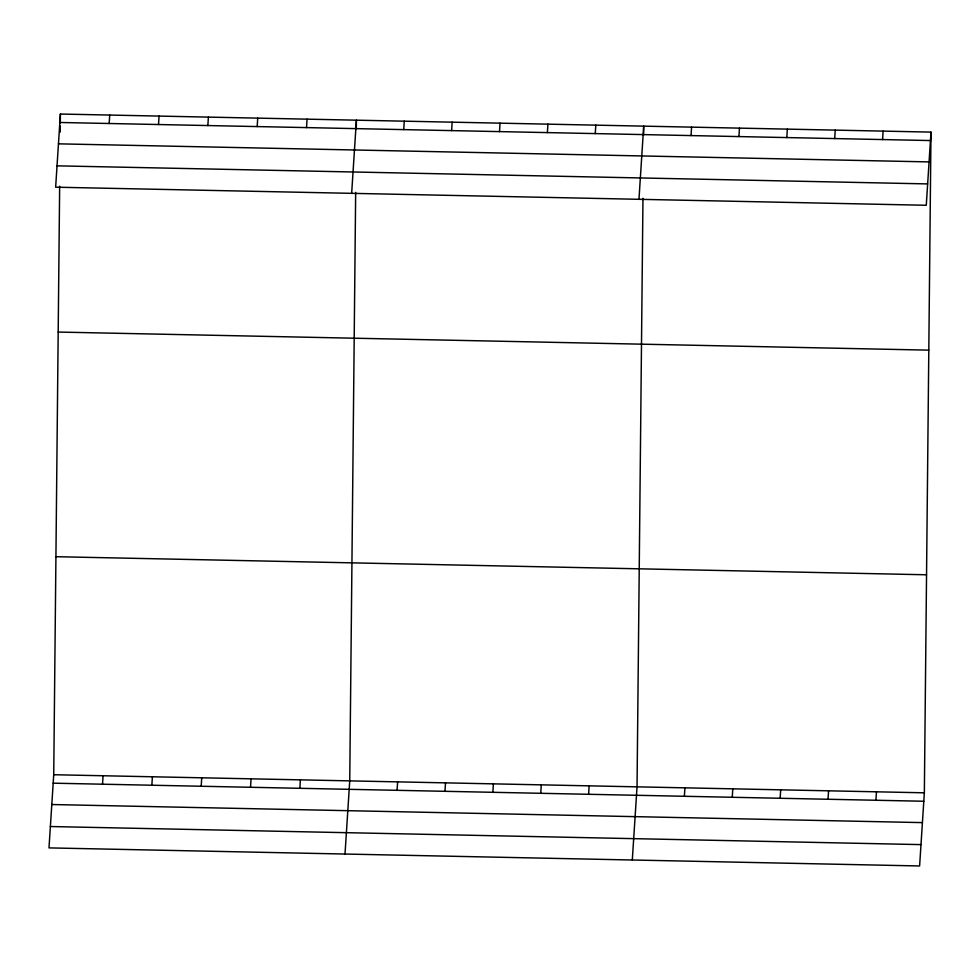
<?xml version="1.0" encoding="UTF-8"?>
<svg xmlns="http://www.w3.org/2000/svg" width="980" height="980" viewBox="0 0 980 980"><rect width="100%" height="100%" fill="white"/><g stroke="black" fill="none" stroke-linecap="round" stroke-linejoin="round"><path stroke-width="1.47" d="M931 132.104L926.272 205.273L55.652 187.192L60.392 114.035L931 132.104L924.348 792.808L919.608 865.965L49 847.896L53.729 774.727L59.658 186.212M60.209 132.079L60.27 126.065M60.295 123.051L60.392 114.035M355.666 192.35L349.738 780.876L345.009 854.033M356.304 129.201L356.401 120.185L351.661 193.342M642.966 198.315L637.037 786.842L632.308 859.999M643.603 135.167L643.701 126.151L638.972 199.308M109.172 123.505L109.723 115.052M102.52 784.196L103.072 775.756M158.515 124.521L159.054 116.081M151.851 785.225L152.402 776.773M207.846 125.55L208.397 117.11M201.194 786.242L201.733 777.802M257.177 126.579L257.728 118.127M250.525 787.271L251.064 778.831M306.519 127.596L307.059 119.156M299.856 788.3L300.407 779.847M403.736 129.617L404.274 121.177M397.072 790.309L397.623 781.869M451.621 130.61L452.16 122.169M444.957 791.313L445.508 782.861M499.506 131.602L500.045 123.162M492.842 792.306L493.393 783.853M547.379 132.606L547.93 124.154M540.727 793.298L541.279 784.858M595.264 133.599L595.816 125.146M588.613 794.29L589.152 785.85M691.035 135.583L691.586 127.143M684.383 796.274L684.922 787.834M738.92 136.575L739.471 128.135M732.256 797.279L732.807 788.827M786.805 137.567L787.344 129.127M780.141 798.271L780.692 789.819M834.691 138.572L835.23 130.12M828.027 799.264L828.578 790.823M882.576 139.564L883.115 131.112M875.912 800.256L876.463 791.816M59.841 122.476L930.449 140.556M58.457 143.84L929.077 161.908M57.036 165.841L927.656 183.909M58.188 332.061L928.807 350.142M55.934 556.701L926.541 574.782M53.729 774.727L924.348 792.808M53.19 783.179L923.797 801.248M51.805 804.531L922.413 822.612M50.384 826.532L920.992 844.613"/></g></svg>
